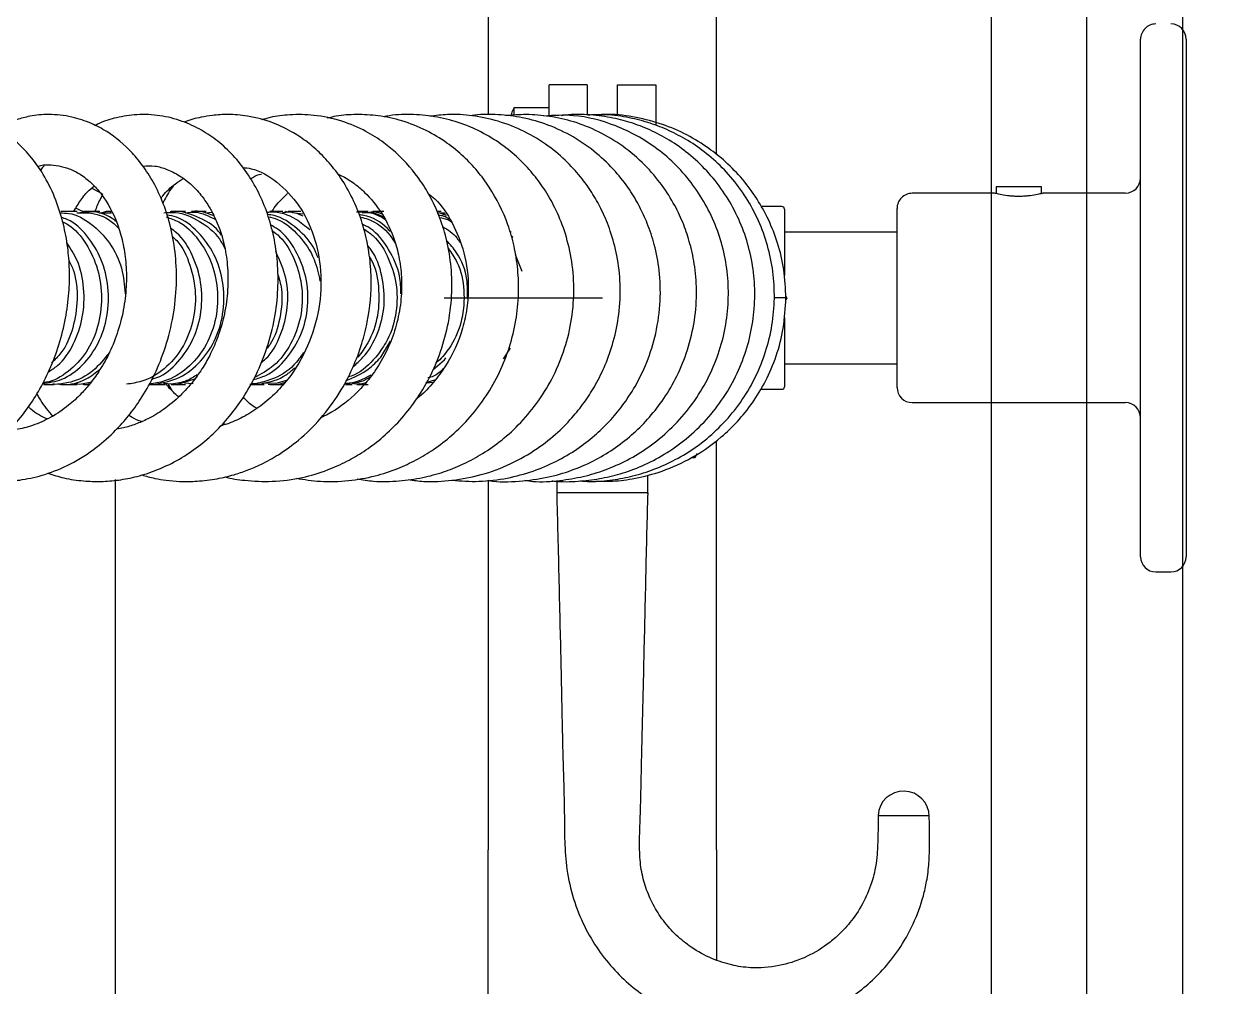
# Model space of a CAD drawing. Header units: millimetres. Extents: x 12325263 to 13848842, y -1463133 to 573208.
# Drawn here: x 12569835.6 to 12569961.3, y -847861.4 to -847760.7 of the extents above; entities that cross this region are included whole.
import ezdxf
from ezdxf.xclip import XClip

# ---------------------------------------------------------------- set-up
doc = ezdxf.new("R2010")
doc.units = ezdxf.units.MM
doc.header["$LTSCALE"] = 1000
doc.header["$XCLIPFRAME"] = 0
for name, color, linetype in [('A-WALL', 5, 'Continuous'), ('fur202301', 252, 'Continuous'), ('WALL', 5, 'Continuous'), ('WALL-SHATCH', 8, 'Continuous'), ('建筑-楼板开洞', 251, 'Continuous')]:
    doc.layers.add(name, color=color, linetype=linetype)

# ---------------------------------------------------------------- blocks, each defined once
blk = doc.blocks.new('adgshg13-A$C7F010FC0')
at = {"layer": 'WALL-SHATCH'}
h = blk.add_hatch(color=256, dxfattribs=at)
h.dxf.hatch_style = 1
h.paths.add_polyline_path([(-60384.17, -16880.9), (-763.16, 197.48), (12587.62, -13153.3), (12587.62, -157996.02), (-162964.85, -188820.43), (-171262.38, -180522.9), (-171262.38, -31310.9), (-150707.19, -10755.71), (-131860.08, -7980.9), (-99162.38, -7980.9), (-99162.38, -4980.9), (-76620.43, -4980.9), (-70107.65, -16880.9)], flags=16)
h.paths.add_polyline_path([(-60091.23, -16380.9), (-646.88, 646.88), (12987.62, -12987.62), (12987.62, -158331.9), (-163100.58, -189250.38), (-171662.38, -180688.59), (-171662.38, -31145.21), (-150777.9, -10260.73), (-131896.69, -7480.9), (-99562.38, -7480.9), (-99562.38, -4580.9), (-76365.55, -4580.9), (-69907.51, -16380.9)])
blk = doc.blocks.new('A$C4C7A72D3')
at = {"layer": 'WALL', "color": 1}
blk.add_blockref('adgshg13-A$C7F010FC0', (210433.01, 205503.57), dxfattribs=at)
blk = doc.blocks.new('asdgag2019070515155847995')
for p, q in [((133.74, 0), (160.81, 0)), ((160.81, 0), (187.88, 0)), ((189.47, -3.18), (189.47, -1.59)), ((187.88, -4.78), (133.74, -4.78)), ((149.85, -6.37), (149.85, -14.99)), ((171.76, -28.66), (171.76, -6.37)), ((149.19, -15.15), (149.19, -17.24)), ((149.89, -15.15), (149.19, -15.15)), ((149.19, -17.24), (149.19, -19.88)), ((149.19, -19.88), (149.89, -19.88)), ((149.85, -20.04), (149.85, -28.66)), ((170.17, -30.25), (151.45, -30.25)), ((153.93, -30.25), (153.93, -42.04)), ((167.69, -42.04), (167.69, -30.25)), ((151.25, -42.29), (151.25, -44.44)), ((151.51, -42.04), (158.42, -42.04)), ((160.62, -41.89), (160.82, -41.78)), ((160.82, -41.78), (160.99, -41.88)), ((162.9, -42.04), (170.11, -42.04)), ((170.36, -44.43), (170.36, -42.29)), ((145.81, -49.14), (103.1, -49.14)), ((218.54, -49.14), (175.83, -49.14)), ((218.54, -49.14), (230.11, -49.14)), ((177.09, -51.17), (177.54, -51.43)), ((177.54, -51.43), (177.54, -51.83)), ((138.53, -59.5), (138.53, -55.5)), ((138.53, -55.5), (142.75, -55.5)), ((181.3, -56.31), (179.34, -56.31)), ((181.2, -56.31), (181.2, -65.86)), ((141.66, -59.5), (138.53, -59.5)), ((160.82, -61.08), (160.82, -77.65)), ((138.53, -62.66), (141.69, -62.66)), ((138.53, -62.66), (138.53, -66.66)), ((179.97, -65.86), (181.3, -65.86)), ((141.8, -66.66), (138.53, -66.66)), ((140.91, -66.66), (140.91, -70.33)), ((140.91, -70.33), (141.63, -70.33)), ((158.06, -69.47), (156.29, -70.18)), ((153.98, -70.64), (153.82, -70.78)), ((167.17, -71.44), (166.06, -70.7)), ((103.1, -73.02), (141.67, -73.02)), ((179.88, -73.02), (218.54, -73.02)), ((250.72, -73.02), (218.54, -73.02)), ((151.89, -78.01), (151.87, -77.6)), ((151.88, -78.21), (152.14, -77.41)), ((152.04, -77.48), (151.95, -78.02)), ((167.29, -77.61), (167.08, -77.47)), ((168.33, -78.83), (167.29, -77.61)), ((151.77, -77.95), (151.77, -78.31)), ((167.29, -78.08), (167.61, -78.51)), ((169.39, -78.54), (169.69, -79.54)), ((169.69, -79.48), (169.63, -78.75)), ((151.77, -83.96), (151.77, -85.11)), ((151.96, -84.18), (151.91, -84.5)), ((167.01, -84.26), (165.33, -83.25)), ((151.77, -85.59), (151.77, -86.77)), ((169.8, -86.94), (169.75, -86.54)), ((169.86, -86.77), (169.86, -85.59)), ((169.86, -87.97), (169.86, -87.27)), ((151.77, -92.63), (151.77, -93.95)), ((152.05, -92.41), (151.89, -93.5)), ((151.82, -93.98), (151.78, -94.22)), ((169.44, -94.14), (169.76, -95.25)), ((151.77, -94.51), (151.77, -95.87)), ((169.76, -95.25), (169.73, -96.6)), ((169.86, -95.87), (169.86, -94.51)), ((169.82, -97.98), (169.78, -96.74)), ((169.86, -97.84), (169.86, -96.45)), ((169.78, -97.33), (169.76, -97.83)), ((151.77, -102.54), (151.77, -104.04)), ((151.89, -102.6), (151.85, -101.92)), ((169.83, -105.51), (169.28, -103.72)), ((169.81, -103.88), (169.74, -104.8)), ((151.77, -104.68), (151.77, -106.21)), ((169.86, -106.21), (169.86, -104.68)), ((169.83, -106.16), (169.75, -107)), ((169.81, -106.53), (170.48, -106.12)), ((169.86, -108.42), (169.86, -106.85)), ((151.77, -112.42), (151.77, -112.99)), ((151.9, -113.74), (151.92, -112.45)), ((181.97, -112.03), (179.81, -112.03)), ((423.22, -112.03), (181.97, -112.03)), ((151.77, -113.67), (151.77, -115.34)), ((169.63, -114.48), (169.85, -115.76)), ((169.85, -115.06), (169.76, -114.68)), ((169.82, -115.45), (169.85, -115.06)), ((169.86, -115.34), (169.86, -114.68)), ((151.77, -116.04), (151.77, -117.74)), ((169.85, -115.76), (169.79, -116.16)), ((169.86, -117.74), (169.86, -116.04)), ((169.86, -118.27), (169.8, -118.59)), ((169.86, -119.57), (169.86, -118.45))]:
    blk.add_line(p, q)
at = {"color": 1}
blk.add_line((174.05, -100.53), (173.95, -100.8), dxfattribs=at)
at = {"flags": 128}
for points in [[(160.81, -41.87), (160.81, -42.05), (160.81, -42.56), (160.81, -43.11)], [(149.29, -114.57), (149.67, -113.83), (149.95, -113.34)], [(151.4, -116.22), (151.6, -115.77), (151.76, -115.42)]]:
    blk.add_lwpolyline(points, dxfattribs=at)
for centre, radius, start, end in [((133.74, -1.59), 1.59, 90, 180), ((187.88, -1.59), 1.59, 0, 90), ((133.74, -3.18), 1.59, 180, 270), ((187.88, -3.18), 1.59, 270, 0), ((148.26, -6.37), 1.59, 0, 90), ((173.35, -6.37), 1.59, 90, 180), ((215.08, -29.56), 2.68, 90, 267.2282), ((151.45, -28.66), 1.59, 180, 270), ((170.17, -28.66), 1.59, 270, 0), ((151.51, -42.29), 0.255, 90, 180), ((170.11, -42.29), 0.255, 0, 90)]:
    blk.add_arc(centre, radius, start, end)
for points, knots in [([(149.85, -14.99), (149.85, -14.99), (149.84, -14.93), (149.9, -15.15), (150.02, -15.67), (150.13, -16.38), (150.18, -17.02), (150.19, -17.35), (150.19, -17.51)], [0, 0, 0, 0, 0.000524, 0.257333, 0.509976, 0.756557, 0.87897, 1, 1, 1, 1]), ([(150.19, -17.51), (150.19, -17.68), (150.18, -18.01), (150.13, -18.65), (150.02, -19.35), (149.88, -19.93), (149.86, -20), (149.85, -20.04)], [0, 0, 0, 0, 0.121764, 0.243839, 0.490884, 0.74353, 1, 1, 1, 1]), ([(181.2, -65.86), (182.66, -65.82), (185.76, -65.74), (190.44, -65.63), (195.06, -65.52), (199.23, -65.42), (202.73, -65.35), (205.92, -65.28), (208.94, -65.21), (212.03, -65.11), (214.9, -65.05), (217.75, -65.05), (220.68, -64.85), (223.7, -64.17), (226.53, -63.03), (229.04, -61.55), (231.19, -59.81), (232.99, -57.88), (234.93, -55.16), (236.59, -51.52), (237.28, -47.57), (237.24, -44.3), (236.91, -41.9), (236.29, -39.56), (235.37, -37.35), (234.22, -35.35), (232.82, -33.47), (231.1, -31.68), (228.96, -29.98), (226.37, -28.51), (223.9, -27.6), (221.73, -27.1), (220.04, -26.9), (218.27, -26.84), (216.61, -26.83), (215.49, -26.87), (214.95, -26.88)], [0, 0, 0, 0, 0.040168, 0.085003, 0.128509, 0.167164, 0.199279, 0.224566, 0.254744, 0.282354, 0.309283, 0.333633, 0.360443, 0.38979, 0.418877, 0.447241, 0.4753, 0.503232, 0.530791, 0.584139, 0.639075, 0.668147, 0.698809, 0.729046, 0.75484, 0.781527, 0.807344, 0.833272, 0.861561, 0.892136, 0.922212, 0.936722, 0.954652, 0.969047, 0.98531, 1, 1, 1, 1]), ([(214.95, -32.23), (214.95, -32.19), (214.95, -32.11), (214.95, -31.52), (214.95, -30.82), (214.95, -30.16), (214.95, -29.56), (214.95, -28.95), (214.95, -28.29), (214.95, -27.6), (214.95, -27), (214.95, -26.92), (214.95, -26.88)], [0, 0, 0, 0, 0.124735, 0.249548, 0.358718, 0.425382, 0.49996, 0.574533, 0.641196, 0.750372, 0.875186, 1, 1, 1, 1]), ([(214.95, -32.23), (215.49, -32.23), (216.56, -32.23), (218.02, -32.28), (219.39, -32.35), (220.58, -32.53), (222.15, -32.94), (224.04, -33.7), (225.96, -34.94), (227.39, -36.26), (228.77, -37.92), (229.94, -40), (230.77, -42.61), (230.98, -45.4), (230.63, -47.58), (229.96, -49.67), (228.91, -51.64), (227.54, -53.34), (226.05, -54.69), (224.37, -55.77), (222.57, -56.55), (220.63, -57.07), (218.48, -57.22), (216.36, -57.16), (214.46, -57.09), (212.82, -57.05), (211.12, -57.01), (208.94, -56.97), (206.01, -56.9), (202.6, -56.81), (198.73, -56.72), (194.55, -56.63), (190.02, -56.52), (185.52, -56.42), (182.58, -56.34), (181.2, -56.3)], [0, 0, 0, 0, 0.0173299, 0.0349448, 0.0475922, 0.061966, 0.0741671, 0.1021923, 0.1330997, 0.1613222, 0.1837026, 0.228055, 0.2739954, 0.3235956, 0.3598255, 0.3983259, 0.4388568, 0.4700822, 0.4992915, 0.5259334, 0.5500629, 0.5723296, 0.5953022, 0.619793, 0.6414541, 0.6570233, 0.6729621, 0.6967441, 0.7280282, 0.7681895, 0.807757, 0.8538396, 0.9042757, 0.9550953, 1, 1, 1, 1]), ([(140.94, -70.32), (141.04, -70.38), (141.31, -70.54), (141.62, -70.62), (141.81, -70.68)], [0, 0, 0, 0, 0.363286, 1, 1, 1, 1]), ([(154.31, -70.64), (154.34, -70.58), (154.39, -70.51), (154.47, -70.46), (154.49, -70.44)], [0, 0, 0, 0, 0.663976, 1, 1, 1, 1]), ([(149.9, -79.31), (150.08, -79.07), (150.86, -78.05), (152.96, -76.7), (156.1, -75.4), (159.21, -75.02), (161.88, -75.21), (164.67, -75.81), (167.35, -77), (169.64, -78.71), (170.79, -79.77), (171.31, -80.44), (171.4, -80.56)], [0, 0, 0, 0, 0.040657, 0.177272, 0.320102, 0.473873, 0.556589, 0.64286, 0.814506, 0.899148, 0.981782, 1, 1, 1, 1]), ([(160.88, -75.18), (160.21, -75.18), (158.53, -75.17), (156.34, -75.98), (155.2, -77.01), (154.79, -77.38)], [0, 0, 0, 0, 0.2954786, 0.746021, 1, 1, 1, 1]), ([(153.34, -77.82), (153.68, -77.25), (154.11, -76.53), (154.84, -76.1), (155, -76)], [0, 0, 0, 0, 0.782645, 1, 1, 1, 1]), ([(155.6, -77.23), (156.08, -76.89), (157.37, -75.98), (160.02, -75.44), (163.08, -75.65), (165.59, -76.65), (166.81, -77.68), (167.29, -78.08)], [0, 0, 0, 0, 0.140015, 0.377197, 0.614376, 0.851556, 1, 1, 1, 1]), ([(152.6, -77.07), (152.47, -77.25), (152.23, -77.6), (152.19, -78.01), (152.17, -78.21)], [0, 0, 0, 0, 0.513763, 1, 1, 1, 1]), ([(152.41, -78.02), (152.47, -77.68), (152.55, -77.27), (152.82, -76.94), (152.87, -76.88)], [0, 0, 0, 0, 0.801097, 1, 1, 1, 1]), ([(168.18, -77.68), (168.5, -78.02), (168.97, -78.51), (169.12, -79.14), (169.16, -79.34)], [0, 0, 0, 0, 0.691412, 1, 1, 1, 1]), ([(152.35, -86.38), (152.42, -86.11), (152.72, -84.94), (153.72, -83.6), (154.83, -82.9), (155.12, -82.71)], [0, 0, 0, 0, 0.179387, 0.790105, 1, 1, 1, 1]), ([(160.38, -82.15), (159.75, -82.17), (158.1, -82.22), (155.69, -83.36), (153.8, -84.79), (153.22, -85.92), (153.08, -86.21)], [0, 0, 0, 0, 0.208628, 0.545802, 0.882976, 1, 1, 1, 1]), ([(153.58, -86.05), (153.8, -85.72), (154.56, -84.6), (156.69, -83.33), (159.61, -82.47), (162.7, -82.59), (165.25, -83.46), (166.52, -84.42), (167.01, -84.79)], [0, 0, 0, 0, 0.082747, 0.281037, 0.479325, 0.677612, 0.875898, 1, 1, 1, 1]), ([(151.83, -86.77), (151.82, -86.7), (151.72, -85.7), (152.02, -84.6), (152.6, -83.81), (152.62, -83.79)], [0, 0, 0, 0, 0.0720295, 0.9784709, 1, 1, 1, 1]), ([(151.87, -85.64), (151.83, -85.38), (151.74, -84.88), (151.92, -84.4), (152.01, -84.16)], [0, 0, 0, 0, 0.506781, 1, 1, 1, 1]), ([(152.36, -83.99), (152.29, -84.11), (151.9, -84.77), (151.9, -85.55), (151.91, -86.2)], [0, 0, 0, 0, 0.1672041, 1, 1, 1, 1]), ([(153.87, -83.28), (153.76, -83.37), (152.91, -84.1), (152.26, -85.29), (152.13, -86.37), (152.11, -86.53)], [0, 0, 0, 0, 0.113578, 0.868169, 1, 1, 1, 1]), ([(167.99, -87.15), (167.68, -86.8), (166.74, -85.73), (164.56, -84.47), (161.56, -83.76), (158.52, -84.05), (156.33, -84.76), (155.48, -85.53), (155.34, -85.66)], [0, 0, 0, 0, 0.1048639, 0.3185377, 0.5322114, 0.7458852, 0.9595589, 1, 1, 1, 1]), ([(156.56, -85.45), (156.62, -85.4), (157.49, -84.81), (159.67, -84.41), (162.7, -84.46), (165.26, -85.35), (166.53, -86.3), (167.02, -86.67)], [0, 0, 0, 0, 0.021134, 0.291103, 0.56107, 0.831036, 1, 1, 1, 1]), ([(169.45, -87.91), (169.12, -87.09), (168.56, -85.73), (167.45, -84.68), (167.01, -84.26)], [0, 0, 0, 0, 0.598469, 1, 1, 1, 1]), ([(167.01, -84.79), (167.74, -85.47), (168.67, -86.34), (169.02, -87.48), (169.1, -87.72)], [0, 0, 0, 0, 0.783561, 1, 1, 1, 1]), ([(168.88, -85.29), (169.32, -86.12), (169.81, -87.02), (169.76, -87.99), (169.76, -88.07)], [0, 0, 0, 0, 0.9133631, 1, 1, 1, 1]), ([(169.68, -87.56), (169.67, -87.12), (169.66, -86.34), (169.24, -85.66), (169.06, -85.36)], [0, 0, 0, 0, 0.556278, 1, 1, 1, 1]), ([(169.67, -85.8), (169.71, -85.89), (169.91, -86.41), (169.81, -86.97), (169.73, -87.43)], [0, 0, 0, 0, 0.17201, 1, 1, 1, 1]), ([(151.85, -96.2), (151.83, -96.06), (151.71, -95.01), (152.28, -93.36), (153.26, -92.17), (153.64, -91.7)], [0, 0, 0, 0, 0.087738, 0.644826, 1, 1, 1, 1]), ([(156.63, -90.83), (156.34, -90.94), (155.11, -91.38), (153.51, -92.98), (152.25, -94.75), (152.11, -95.88), (152.09, -96.11)], [0, 0, 0, 0, 0.119096, 0.509598, 0.900101, 1, 1, 1, 1]), ([(152.31, -96.05), (152.39, -95.71), (152.7, -94.5), (154.24, -92.76), (156.49, -91.17), (158.27, -90.8), (159.05, -90.63)], [0, 0, 0, 0, 0.119428, 0.435741, 0.752053, 1, 1, 1, 1]), ([(151.88, -94.56), (151.84, -94.29), (151.73, -93.56), (152.02, -92.87), (152.21, -92.43)], [0, 0, 0, 0, 0.371497, 1, 1, 1, 1]), ([(169.36, -97.6), (169.23, -97.16), (168.86, -95.84), (167.21, -94.04), (164.7, -92.48), (161.7, -91.77), (158.6, -91.96), (155.81, -93.07), (153.9, -94.45), (153.31, -95.54), (153.16, -95.81)], [0, 0, 0, 0, 0.074195, 0.220169, 0.366143, 0.512117, 0.658091, 0.804065, 0.950039, 1, 1, 1, 1]), ([(153.74, -95.67), (153.95, -95.39), (154.71, -94.35), (156.83, -93.17), (159.75, -92.38), (162.86, -92.53), (165.7, -93.58), (167.96, -95.28), (168.76, -96.78), (169.13, -97.47)], [0, 0, 0, 0, 0.06048, 0.22117, 0.381858, 0.542546, 0.703232, 0.86392, 1, 1, 1, 1]), ([(166.52, -92.34), (166.98, -92.66), (168.23, -93.53), (169.31, -95.35), (169.65, -96.78), (169.78, -97.33)], [0, 0, 0, 0, 0.2584657, 0.7145456, 1, 1, 1, 1]), ([(151.77, -95.66), (151.52, -95.49), (150.81, -95.02), (150.26, -94.41), (149.9, -94.02)], [0, 0, 0, 0, 0.360173, 1, 1, 1, 1]), ([(167.6, -96.81), (167.47, -96.64), (166.77, -95.73), (164.74, -94.67), (161.83, -93.9), (158.69, -94.03), (156.87, -94.84), (155.96, -95.24)], [0, 0, 0, 0, 0.054406, 0.290869, 0.527332, 0.763795, 1, 1, 1, 1]), ([(169.78, -96.74), (169.58, -95.84), (169.3, -94.56), (168.38, -93.57), (168.12, -93.29)], [0, 0, 0, 0, 0.709222, 1, 1, 1, 1]), ([(158.25, -95.06), (158.79, -94.9), (160.3, -94.46), (162.93, -94.76), (165.12, -95.37), (165.98, -96.1), (166.12, -96.21)], [0, 0, 0, 0, 0.204834, 0.569551, 0.934267, 1, 1, 1, 1]), ([(169.83, -96.03), (169.86, -95.57), (169.9, -94.96), (169.67, -94.4), (169.61, -94.26)], [0, 0, 0, 0, 0.757726, 1, 1, 1, 1]), ([(148.38, -97.89), (148.31, -97.81), (148.03, -97.48), (147.93, -97.08), (147.85, -96.76)], [0, 0, 0, 0, 0.223932, 1, 1, 1, 1]), ([(172.36, -97.22), (172.3, -97.34), (172.02, -97.89), (171.55, -98.31), (171.19, -98.63)], [0, 0, 0, 0, 0.230547, 1, 1, 1, 1]), ([(147.01, -109.16), (146.98, -108.74), (146.93, -107.89), (147.35, -106.6), (147.99, -105.28), (148.95, -104.04), (150.09, -103), (151.24, -102.23), (152.4, -101.61), (153.74, -101.05), (155.5, -100.55), (157.73, -100.23), (160.23, -100.24), (162.68, -100.62), (164.81, -101.25), (166.57, -102.01), (168.12, -102.87), (169.62, -103.92), (171.14, -105.29), (172.47, -106.89), (173.43, -108.49), (174.03, -109.91), (174.39, -110.99), (174.48, -111.65), (174.51, -111.88)], [0, 0, 0, 0, 0.046168, 0.093216, 0.143828, 0.197894, 0.247349, 0.287619, 0.31966, 0.356944, 0.403524, 0.459405, 0.522752, 0.581271, 0.632654, 0.676874, 0.714801, 0.756991, 0.806456, 0.862351, 0.91084, 0.946842, 0.981663, 1, 1, 1, 1]), ([(152.23, -101.71), (151.93, -102.48), (151.63, -103.26), (151.78, -104.04), (151.78, -104.06)], [0, 0, 0, 0, 0.980988, 1, 1, 1, 1]), ([(154.23, -100.95), (154.1, -101.04), (153.18, -101.69), (152.28, -103.48), (151.62, -105.29), (151.8, -106.23), (151.81, -106.31)], [0, 0, 0, 0, 0.072771, 0.516921, 0.961071, 1, 1, 1, 1]), ([(151.9, -104.72), (151.86, -104.36), (151.74, -103.26), (152.25, -102.24), (152.6, -101.55)], [0, 0, 0, 0, 0.327202, 1, 1, 1, 1]), ([(151.9, -106.97), (151.87, -106.56), (151.76, -105.27), (152.7, -103.2), (154.09, -101.38), (155.33, -100.74), (155.69, -100.55)], [0, 0, 0, 0, 0.162876, 0.508955, 0.855032, 1, 1, 1, 1]), ([(169.83, -107.83), (169.66, -106.97), (169.3, -105.24), (167.54, -103.03), (165.1, -101.42), (162.15, -100.61), (159.06, -100.67), (156.15, -101.6), (153.83, -103.32), (152.42, -105.11), (152.2, -106.31), (152.14, -106.65)], [0, 0, 0, 0, 0.119106, 0.238212, 0.357318, 0.476425, 0.595531, 0.714637, 0.833743, 0.952849, 1, 1, 1, 1]), ([(152.34, -106.72), (152.48, -106.27), (152.91, -104.99), (154.63, -103.26), (157.19, -101.81), (160.22, -101.2), (163.29, -101.47), (166.09, -102.6), (168.29, -104.46), (169.52, -106.55), (169.75, -107.95), (169.83, -108.49)], [0, 0, 0, 0, 0.065095, 0.187693, 0.31029, 0.432886, 0.555481, 0.678076, 0.800672, 0.923268, 1, 1, 1, 1]), ([(169.29, -108.19), (169.24, -108.02), (168.99, -107), (167.58, -105.42), (165.21, -103.78), (162.26, -102.94), (159.16, -102.96), (156.3, -103.89), (154.34, -105.07), (153.7, -106.03), (153.56, -106.24)], [0, 0, 0, 0, 0.031221, 0.18557, 0.339919, 0.494268, 0.648617, 0.802966, 0.957315, 1, 1, 1, 1]), ([(154.36, -106.08), (154.51, -105.92), (155.26, -105.07), (157.35, -104.14), (160.32, -103.52), (163.41, -103.83), (166.19, -104.98), (168.35, -106.85), (169.55, -108.94), (169.76, -110.33), (169.84, -110.86)], [0, 0, 0, 0, 0.033723, 0.179558, 0.325391, 0.471224, 0.617056, 0.762889, 0.908724, 1, 1, 1, 1]), ([(168.82, -103.46), (169.06, -103.81), (169.62, -104.65), (169.75, -105.61), (169.83, -106.16)], [0, 0, 0, 0, 0.4274421, 1, 1, 1, 1]), ([(150.4, -107.29), (150.3, -107.22), (149.72, -106.77), (148.99, -105.98), (148.51, -105.21), (148.33, -104.92)], [0, 0, 0, 0, 0.10707, 0.665213, 1, 1, 1, 1]), ([(171.17, -105.41), (170.84, -105.79), (170.42, -106.26), (169.91, -106.65), (169.8, -106.74)], [0, 0, 0, 0, 0.784022, 1, 1, 1, 1]), ([(149.09, -105.98), (149.56, -106.32), (150.13, -106.73), (150.8, -107.01), (150.92, -107.06)], [0, 0, 0, 0, 0.81525, 1, 1, 1, 1]), ([(173.75, -109.31), (173.62, -109.64), (173.44, -110.1), (173.17, -110.52), (173.1, -110.63)], [0, 0, 0, 0, 0.732967, 1, 1, 1, 1]), ([(151.9, -116.08), (151.89, -115.58), (151.85, -114.23), (152.52, -112.64), (153.4, -111.82), (153.59, -111.64)], [0, 0, 0, 0, 0.314925, 0.845694, 1, 1, 1, 1]), ([(151.92, -117.84), (151.92, -117.53), (151.92, -116.37), (152.98, -114.49), (154.95, -112.56), (157.55, -111.27), (159.47, -111.09), (160.38, -111)], [0, 0, 0, 0, 0.087245, 0.321627, 0.556009, 0.790388, 1, 1, 1, 1]), ([(151.8, -112.51), (151.8, -112.53), (151.71, -112.83), (151.81, -113.14), (151.9, -113.44)], [0, 0, 0, 0, 0.06512, 1, 1, 1, 1]), ([(152.8, -111.98), (152.7, -112.1), (152.03, -112.93), (151.67, -114.3), (151.86, -115.45), (151.91, -115.76)], [0, 0, 0, 0, 0.115129, 0.760979, 1, 1, 1, 1]), ([(169.76, -119.66), (169.67, -118.97), (169.45, -117.46), (167.93, -115.39), (165.62, -113.72), (162.74, -112.77), (159.66, -112.67), (156.68, -113.41), (154.24, -114.93), (152.76, -116.46), (152.46, -117.48), (152.4, -117.69)], [0, 0, 0, 0, 0.101273, 0.225112, 0.348951, 0.47279, 0.596629, 0.720468, 0.844307, 0.968145, 1, 1, 1, 1]), ([(166.5, -112.65), (167.19, -113.2), (168.62, -114.33), (169.66, -116.39), (169.8, -117.75), (169.86, -118.27)], [0, 0, 0, 0, 0.366, 0.75594, 1, 1, 1, 1]), ([(151.77, -116.41), (151.37, -116.16), (150.55, -115.66), (149.62, -114.93), (149.25, -114.43), (149.12, -114.26)], [0, 0, 0, 0, 0.395145, 0.795901, 1, 1, 1, 1]), ([(150.11, -113.41), (150.24, -113.49), (150.76, -113.8), (151.34, -114.02), (151.77, -114.18)], [0, 0, 0, 0, 0.2524094, 1, 1, 1, 1]), ([(152.86, -117.55), (152.95, -117.35), (153.4, -116.38), (155.11, -115.01), (157.75, -113.76), (160.82, -113.34), (163.86, -113.76), (166.59, -114.99), (168.6, -116.9), (169.56, -118.56), (169.67, -119.51), (169.69, -119.62)], [0, 0, 0, 0, 0.033819, 0.169201, 0.304583, 0.439963, 0.575342, 0.710721, 0.846101, 0.981483, 1, 1, 1, 1]), ([(169.83, -117.88), (169.84, -117.77), (169.94, -116.83), (169.55, -115.26), (168.61, -114.08), (168.22, -113.6)], [0, 0, 0, 0, 0.070918, 0.622029, 1, 1, 1, 1]), ([(168.53, -119.03), (168.33, -118.71), (167.69, -117.64), (165.69, -116.33), (162.87, -115.35), (159.79, -115.23), (157.01, -115.81), (155.63, -116.72), (155.03, -117.11)], [0, 0, 0, 0, 0.08386, 0.276929, 0.469998, 0.663067, 0.856135, 1, 1, 1, 1]), ([(156.82, -116.92), (157.18, -116.74), (158.43, -116.14), (160.97, -115.93), (163.96, -116.37), (166.32, -117.37), (167.27, -118.36), (167.6, -118.7)], [0, 0, 0, 0, 0.1064565, 0.3600539, 0.6136499, 0.8672459, 1, 1, 1, 1]), ([(170.86, -120.25), (171, -120.17), (171.76, -119.74), (172.53, -119.18), (173.11, -118.66), (173.17, -118.6)], [0, 0, 0, 0, 0.1722262, 0.9140078, 1, 1, 1, 1]), ([(173.46, -119.17), (173.46, -119.18), (173.2, -119.78), (172.83, -120.49), (172.27, -121.05), (172.18, -121.13)], [0, 0, 0, 0, 0.023997, 0.856661, 1, 1, 1, 1]), ([(147, -119.49), (147.13, -119.62), (147.28, -119.76), (147.46, -119.87), (147.48, -119.89)], [0, 0, 0, 0, 0.8691203, 1, 1, 1, 1])]:
    blk.add_open_spline(points, degree=3, knots=knots)
at = {"color": 1}
for points, knots in [([(160.81, -41.87), (159.81, -41.92), (157.88, -42.01), (155.12, -42.67), (152.66, -43.63), (150.32, -44.93), (148.21, -46.5), (146.41, -48.31), (144.86, -50.3), (143.54, -52.53), (142.47, -55.14), (141.82, -57.92), (141.54, -60.09), (141.64, -61.3), (141.66, -61.54)], [0, 0, 0, 0, 0.0972164, 0.1896616, 0.2762703, 0.356083, 0.4511276, 0.5335312, 0.6056676, 0.6966078, 0.7873189, 0.8811134, 0.9769196, 1, 1, 1, 1]), ([(179.97, -61.8), (179.98, -61.29), (180.03, -60.01), (179.75, -57.8), (179.07, -55.01), (177.7, -51.8), (175.81, -49.04), (173.72, -46.88), (171.77, -45.31), (169.48, -43.92), (166.85, -42.81), (163.92, -42.05), (161.86, -41.93), (160.81, -41.87)], [0, 0, 0, 0, 0.0494436, 0.1246873, 0.2150578, 0.3275747, 0.4622277, 0.5379822, 0.6192762, 0.7061417, 0.7985638, 0.8964658, 1, 1, 1, 1]), ([(179.95, -63.42), (179.98, -63.07), (180.06, -61.93), (179.88, -60.06), (179.46, -57.83), (178.76, -55.62), (177.75, -53.38), (176.39, -51.17), (174.66, -49.08), (172.61, -47.21), (170.29, -45.64), (167.76, -44.41), (165.07, -43.55), (162.27, -43.09), (159.45, -43.05), (156.67, -43.41), (153.99, -44.17), (151.47, -45.3), (149.18, -46.76), (147.18, -48.47), (145.51, -50.35), (144.19, -52.31), (143.17, -54.3), (142.4, -56.37), (141.86, -58.6), (141.59, -60.72), (141.66, -62.07), (141.69, -62.6)], [0, 0, 0, 0, 0.017175, 0.054706, 0.089647, 0.126489, 0.165729, 0.207368, 0.251266, 0.295868, 0.340743, 0.385889, 0.43131, 0.476998, 0.522611, 0.567935, 0.612969, 0.657712, 0.702163, 0.745488, 0.786423, 0.824956, 0.861085, 0.895965, 0.933468, 0.973906, 1, 1, 1, 1]), ([(179.93, -66.38), (179.94, -66.3), (180.07, -65.39), (180.01, -63.71), (179.76, -61.39), (179.23, -59.14), (178.4, -56.85), (177.19, -54.52), (175.57, -52.24), (173.57, -50.14), (171.26, -48.34), (168.73, -46.92), (166.06, -45.9), (163.31, -45.28), (160.54, -45.07), (157.79, -45.25), (155.11, -45.82), (152.55, -46.76), (150.15, -48.05), (147.99, -49.66), (146.13, -51.51), (144.61, -53.51), (143.45, -55.56), (142.6, -57.61), (141.98, -59.76), (141.65, -62.1), (141.55, -64.01), (141.72, -65.13), (141.75, -65.37)], [0, 0, 0, 0, 0.003927, 0.042862, 0.077801, 0.112764, 0.150574, 0.191229, 0.234727, 0.280562, 0.326195, 0.37128, 0.415821, 0.459816, 0.503267, 0.546427, 0.589551, 0.632638, 0.675689, 0.718707, 0.76102, 0.801067, 0.838782, 0.874163, 0.908163, 0.945869, 0.988028, 1, 1, 1, 1]), ([(179.89, -69.21), (179.93, -68.92), (180.1, -67.7), (179.95, -65.63), (179.54, -63.1), (178.82, -60.73), (177.8, -58.42), (176.4, -56.14), (174.61, -53.96), (172.46, -52.01), (170.01, -50.38), (167.39, -49.15), (164.65, -48.31), (161.86, -47.89), (159.08, -47.87), (156.35, -48.24), (153.73, -48.99), (151.25, -50.1), (148.97, -51.55), (146.93, -53.29), (145.2, -55.28), (143.81, -57.42), (142.48, -60.31), (141.58, -63.61), (141.72, -66.16), (141.78, -67.19)], [0, 0, 0, 0, 0.013682, 0.05799, 0.097234, 0.134655, 0.174338, 0.216292, 0.260521, 0.306799, 0.353033, 0.398709, 0.443825, 0.488383, 0.532388, 0.576024, 0.619615, 0.663168, 0.706688, 0.750173, 0.79331, 0.834866, 0.874711, 0.949257, 1, 1, 1, 1]), ([(179.89, -73.08), (179.9, -73.04), (180.1, -71.96), (180.02, -69.85), (179.66, -66.94), (178.91, -64.34), (177.59, -61.29), (175.76, -58.59), (173.51, -56.3), (171.56, -54.75), (169.26, -53.35), (166.57, -52.2), (163.55, -51.43), (160.49, -51.16), (157.66, -51.34), (155.24, -51.84), (153.1, -52.55), (151.04, -53.51), (148.92, -54.85), (146.79, -56.65), (144.89, -58.89), (143.38, -61.4), (142.35, -63.99), (141.78, -66.55), (141.56, -68.95), (141.69, -70.49), (141.74, -71.2)], [0, 0, 0, 0, 0.001885, 0.051037, 0.096111, 0.137105, 0.175447, 0.249632, 0.285619, 0.323201, 0.364518, 0.409568, 0.458349, 0.508043, 0.552214, 0.590606, 0.623552, 0.65834, 0.697938, 0.742346, 0.790978, 0.838378, 0.883206, 0.925454, 0.965122, 1, 1, 1, 1]), ([(179.88, -76.79), (179.95, -75.86), (180.09, -73.93), (179.72, -71.08), (179, -68.36), (177.96, -65.92), (176.69, -63.77), (175.27, -61.92), (173.75, -60.34), (172.03, -58.9), (169.98, -57.55), (167.46, -56.33), (164.44, -55.39), (161.19, -54.95), (158.05, -55.05), (155.34, -55.56), (153.12, -56.3), (151.2, -57.18), (149.36, -58.28), (147.46, -59.75), (145.57, -61.71), (143.91, -64.08), (142.67, -66.7), (141.9, -69.36), (141.61, -71.94), (141.58, -73.75), (141.73, -74.67), (141.75, -74.79)], [0, 0, 0, 0, 0.043252, 0.089192, 0.132536, 0.173277, 0.211484, 0.247297, 0.280716, 0.313136, 0.350584, 0.393754, 0.442637, 0.496297, 0.545806, 0.588933, 0.62568, 0.656405, 0.68921, 0.727468, 0.771182, 0.819739, 0.867202, 0.912093, 0.954404, 0.994126, 1, 1, 1, 1]), ([(179.81, -81.39), (179.89, -80.85), (180.09, -79.33), (179.94, -76.75), (179.37, -73.68), (178.24, -70.66), (176.7, -67.98), (174.97, -65.79), (173.25, -64.13), (171.58, -62.83), (169.81, -61.71), (167.75, -60.7), (165.29, -59.85), (162.45, -59.28), (159.41, -59.14), (156.48, -59.48), (153.9, -60.16), (151.77, -61.04), (149.95, -62.04), (148.24, -63.24), (146.51, -64.78), (144.8, -66.79), (143.33, -69.23), (142.27, -71.91), (141.7, -74.62), (141.55, -77.03), (141.74, -78.51), (141.81, -79.13)], [0, 0, 0, 0, 0.02505, 0.070118, 0.117794, 0.16807, 0.216525, 0.258857, 0.295062, 0.325183, 0.355451, 0.390388, 0.429991, 0.474263, 0.523003, 0.56962, 0.610948, 0.646986, 0.677744, 0.70909, 0.745824, 0.787951, 0.835314, 0.882685, 0.92752, 0.969802, 1, 1, 1, 1]), ([(179.75, -86.74), (179.84, -86.17), (180.06, -84.71), (180, -82.4), (179.66, -79.94), (179.06, -77.74), (178.27, -75.73), (177.23, -73.77), (175.87, -71.77), (174.09, -69.77), (171.88, -67.9), (169.31, -66.29), (166.45, -65.07), (163.38, -64.28), (160.19, -63.98), (157.06, -64.2), (154.18, -64.86), (151.71, -65.83), (149.66, -66.96), (147.91, -68.23), (146.33, -69.68), (144.84, -71.43), (143.52, -73.51), (142.5, -75.84), (141.83, -78.31), (141.59, -80.83), (141.61, -82.74), (141.83, -83.78), (141.88, -83.99)], [0, 0, 0, 0, 0.026197, 0.066929, 0.104527, 0.138821, 0.169919, 0.202433, 0.238779, 0.278947, 0.322842, 0.368475, 0.41504, 0.462549, 0.511011, 0.560058, 0.605641, 0.646652, 0.683089, 0.715141, 0.748214, 0.784783, 0.824845, 0.866377, 0.907703, 0.948808, 0.989608, 1, 1, 1, 1]), ([(179.67, -93.1), (179.8, -92.27), (180.08, -90.46), (179.98, -87.67), (179.51, -84.95), (178.73, -82.59), (177.78, -80.55), (176.64, -78.65), (175.16, -76.73), (173.28, -74.86), (171.07, -73.18), (168.6, -71.78), (165.94, -70.74), (163.19, -70.08), (160.46, -69.8), (157.85, -69.88), (155.41, -70.27), (152.45, -71.12), (149.8, -72.44), (147.52, -74.13), (145.96, -75.6), (144.5, -77.39), (143.2, -79.56), (142.24, -81.98), (141.7, -84.44), (141.59, -86.76), (141.69, -88.55), (141.93, -89.55), (142.01, -89.86)], [0, 0, 0, 0, 0.037942, 0.081854, 0.124562, 0.161491, 0.192715, 0.224344, 0.260135, 0.299943, 0.34113, 0.382681, 0.424606, 0.466751, 0.507474, 0.546369, 0.583448, 0.618823, 0.686312, 0.718651, 0.751076, 0.787412, 0.828006, 0.871975, 0.913148, 0.950317, 0.984587, 1, 1, 1, 1]), ([(179.53, -100.58), (179.53, -100.58), (179.72, -99.9), (179.95, -98.25), (180.08, -95.53), (179.7, -92.6), (178.91, -89.99), (177.96, -87.85), (176.86, -85.98), (175.53, -84.19), (173.86, -82.42), (171.83, -80.75), (169.45, -79.26), (166.74, -78.05), (163.74, -77.19), (160.64, -76.78), (157.64, -76.84), (154.91, -77.28), (152.5, -78.01), (150.4, -78.96), (148.06, -80.36), (146.11, -82.04), (144.46, -84.04), (143.25, -85.95), (142.21, -88.41), (141.64, -91.11), (141.6, -93.63), (141.81, -95.48), (142.1, -96.44), (142.19, -96.74)], [0, 0, 0, 0, 0.000007, 0.031206, 0.073796, 0.121444, 0.161786, 0.194472, 0.224186, 0.256709, 0.29205, 0.329951, 0.370227, 0.412883, 0.45793, 0.504484, 0.548418, 0.589221, 0.626897, 0.661453, 0.693635, 0.752664, 0.78094, 0.816626, 0.860987, 0.910076, 0.951148, 0.984829, 1, 1, 1, 1]), ([(147.84, -88.79), (147.92, -88.6), (148.19, -87.94), (148.85, -86.99), (150.04, -85.59), (151.93, -84.05), (154.39, -82.88), (156.8, -82.27), (158.94, -82.04), (161.27, -82.12), (163.64, -82.58), (165.88, -83.38), (167.86, -84.43), (169.56, -85.66), (171.36, -87.37), (172.62, -89.02), (173.22, -90.27), (173.34, -90.52)], [0, 0, 0, 0, 0.023858, 0.080783, 0.127529, 0.2251, 0.334105, 0.395898, 0.462852, 0.534933, 0.609912, 0.68123, 0.748425, 0.811485, 0.870391, 0.974109, 1, 1, 1, 1]), ([(179.32, -109.28), (179.45, -108.82), (179.69, -107.98), (179.9, -106.65), (180.03, -105.18), (180.01, -103.39), (179.77, -101.48), (179.36, -99.74), (178.84, -98.19), (178.16, -96.62), (177.15, -94.8), (175.61, -92.69), (173.47, -90.51), (170.9, -88.6), (168.22, -87.18), (165.7, -86.24), (162.58, -85.45), (159.43, -85.18), (156.29, -85.42), (153.86, -85.9), (151.47, -86.68), (149.25, -87.77), (147.32, -89.08), (145.75, -90.48), (144.5, -91.91), (143.39, -93.55), (142.38, -95.64), (141.76, -97.95), (141.58, -100.12), (141.67, -101.74), (141.94, -103.25), (142.16, -104.25), (142.42, -104.82), (142.43, -104.85)], [0, 0, 0, 0, 0.021196, 0.03875, 0.059952, 0.087107, 0.118463, 0.14532, 0.166488, 0.190409, 0.220032, 0.25771, 0.303403, 0.350786, 0.393351, 0.431132, 0.464201, 0.52953, 0.564268, 0.600279, 0.637553, 0.676032, 0.712588, 0.745598, 0.775048, 0.803737, 0.841328, 0.888642, 0.922614, 0.949694, 0.969422, 0.998689, 1, 1, 1, 1]), ([(147.16, -98.72), (147.19, -98.42), (147.33, -97.15), (148.6, -95.04), (150.98, -92.76), (154.21, -91.16), (157.95, -90.41), (161.94, -90.6), (165.89, -91.77), (168.87, -93.53), (170.92, -95.38), (172.27, -96.97), (173.29, -98.65), (173.92, -100.01), (174.13, -100.8), (174.19, -101.03)], [0, 0, 0, 0, 0.032774, 0.138681, 0.246822, 0.350467, 0.452368, 0.556584, 0.660599, 0.765749, 0.820742, 0.877234, 0.931316, 0.980565, 1, 1, 1, 1]), ([(179.14, -119.1), (179.32, -118.55), (179.72, -117.32), (179.97, -115.45), (180.04, -113.53), (179.89, -111.66), (179.5, -109.67), (178.79, -107.52), (177.73, -105.35), (176.39, -103.35), (174.88, -101.6), (173.18, -100.04), (171.2, -98.57), (168.79, -97.22), (166, -96.09), (162.98, -95.32), (159.95, -94.97), (157.09, -95.02), (154.43, -95.41), (151.98, -96.08), (149.72, -97.03), (147.67, -98.24), (145.88, -99.67), (144.39, -101.27), (143.18, -103.06), (142.24, -105.1), (141.67, -107.37), (141.56, -109.7), (141.9, -111.83), (142.32, -113.3), (142.69, -114.02), (142.76, -114.17)], [0, 0, 0, 0, 0.0257252, 0.0569896, 0.0839974, 0.1116305, 0.140838, 0.1742461, 0.211131, 0.2461913, 0.2785472, 0.3095159, 0.3438902, 0.3821082, 0.4241628, 0.4683333, 0.5106083, 0.5508517, 0.5890929, 0.6257168, 0.6622081, 0.6987461, 0.7351589, 0.7702684, 0.8042505, 0.8412117, 0.8822486, 0.923665, 0.9600935, 0.9918748, 1, 1, 1, 1]), ([(178.99, -129.68), (179.1, -129.42), (179.45, -128.59), (179.75, -127.2), (179.99, -125.48), (180.04, -123.69), (179.85, -121.64), (179.29, -119.26), (178.21, -116.62), (176.62, -114.13), (174.85, -112.14), (173.14, -110.61), (171.31, -109.28), (169.05, -107.99), (166.26, -106.83), (163.12, -105.99), (159.87, -105.6), (156.76, -105.65), (153.87, -106.09), (151.27, -106.84), (149.02, -107.85), (147.15, -109), (145.17, -110.61), (143.62, -112.46), (142.46, -114.64), (141.79, -116.68), (141.55, -118.85), (141.73, -120.81), (142.15, -122.42), (142.58, -123.57), (142.96, -124.22), (143.07, -124.41)], [0, 0, 0, 0, 0.01237, 0.039865, 0.063282, 0.089889, 0.119964, 0.156012, 0.198584, 0.24535, 0.283371, 0.311528, 0.341649, 0.377415, 0.418809, 0.464715, 0.509558, 0.552607, 0.593901, 0.633478, 0.670861, 0.704962, 0.735728, 0.792793, 0.823323, 0.860403, 0.903143, 0.93732, 0.962323, 0.988693, 1, 1, 1, 1]), ([(147.04, -120.19), (147.03, -120.15), (146.8, -119.42), (146.87, -118.3), (147.27, -116.84), (147.85, -115.68), (148.74, -114.53), (150.32, -113.12), (152.44, -111.97), (154.95, -111.23), (157.06, -110.9), (159.36, -110.84), (161.8, -111.1), (164.22, -111.69), (166.42, -112.56), (168.25, -113.56), (169.68, -114.58), (170.94, -115.68), (172.19, -117.04), (173.35, -118.74), (174.16, -120.61), (174.57, -122.1), (174.64, -122.93), (174.66, -123.18)], [0, 0, 0, 0, 0.0041062, 0.0837009, 0.1248925, 0.1703915, 0.2194772, 0.2681917, 0.3624397, 0.4096619, 0.4589751, 0.510346, 0.5637059, 0.6189476, 0.6709678, 0.716268, 0.754887, 0.7878251, 0.8294922, 0.8838162, 0.9361497, 0.9808304, 1, 1, 1, 1]), ([(178.84, -140.82), (179.03, -140.37), (179.56, -139.15), (179.89, -137.26), (180.04, -135.31), (179.96, -133.61), (179.68, -131.81), (179.09, -129.71), (178.01, -127.33), (176.43, -125), (174.58, -123), (172.64, -121.38), (170.58, -120.02), (168.28, -118.85), (165.7, -117.89), (163, -117.21), (160.34, -116.86), (157.85, -116.8), (155.44, -116.99), (153, -117.45), (150.5, -118.23), (148.16, -119.35), (146.16, -120.72), (144.6, -122.2), (143.42, -123.7), (142.54, -125.27), (141.9, -127.01), (141.58, -128.95), (141.66, -131.01), (142.16, -132.99), (142.75, -134.42), (143.24, -135.13), (143.35, -135.29)], [0, 0, 0, 0, 0.0219727, 0.0584338, 0.0857976, 0.1103795, 0.135233, 0.1674727, 0.2080625, 0.2504393, 0.2887075, 0.3228922, 0.355353, 0.3902226, 0.4275681, 0.4661373, 0.5023217, 0.5359397, 0.5680139, 0.6028433, 0.6409838, 0.6817904, 0.7202376, 0.7553171, 0.7872204, 0.8166629, 0.8471149, 0.8834235, 0.9208455, 0.9563745, 0.9899371, 1, 1, 1, 1])]:
    blk.add_open_spline(points, degree=3, knots=knots, dxfattribs=at)
blk = doc.blocks.new('*U1453')
blk.add_lwpolyline([(-2153.04, -720), (-2153.04, -760), (-950, -760), (-950, -2860.05), (0, -2860.05), (0, -20), (0, 0), (-2153.04, 0), (-2153.04, -20), (-2153.04, -210), (-2168.04, -210), (-2168.04, -720), (-910, -720), (-910, -2820.05), (-40, -2820.05), (-40, -20), (-2153.04, -20), (-2153.04, -210)])
blk = doc.blocks.new('sdfgsdffhg')
at = {"layer": 'fur202301', "xscale": -1, "rotation": 270}
blk.add_blockref('*U1453', (-11127.07, 27920.12, 0), dxfattribs=at)
at = {"layer": 'fur202301', "rotation": 270}
blk.add_blockref('asdgag2019070515155847995', (-11126.68, 26428.27), dxfattribs=at)

msp = doc.modelspace()

# ---------------------------------------------------------------- block references
ref = msp.add_blockref('A$C4C7A72D3', (12385714.85, -906209.52), dxfattribs=dict(rotation=350.041249254255))
XClip(ref).set_block_clipping_path([(223442.8584877662, 85923.1187333744), (220542.7961432356, 85923.1422391906), (220542.8579492103, 89292.823275506), (211526.9150355905, 89292.8101311298), (210631.4331447985, 94392.8080583527), (206113.3685902953, 94392.8025418455), (206001.4315187763, 95030.3127344656), (204376.2826588508, 94744.9613686837), (203364.4570056833, 100506.9030052917), (197947.3947122637, 99555.7482674252), (192482.3428474721, 130679.4765393781), (190118.7804593667, 130264.4504016289), (191623.4071957469, 121695.6427078634), (177046.6486519482, 119136.2011700841), (175707.6223907359, 126760.8483765714), (173902.988371335, 128026.4039125028), (169528.3854461554, 127258.2903269802), (169070.0967394859, 129868.3614864857), (163308.2517458182, 128856.6693391807), (163766.52659606, 126246.6171700556), (159679.1795131005, 125528.9180921423), (170669.6888374612, 62935.797914044), (167222.1989369914, 62330.4650948944), (167939.7759490944, 58243.6808593175), (171386.9528796654, 58848.2912487988), (172857.0656793863, 50477.0032648193), (165962.5026008021, 49266.4230898353), (168037.7813034765, 37447.1796448426), (140649.9584970828, 32638.2390106404), (115387.9799239188, 28202.5781787895), (95598.7254695911, 140907.4332163476), (226939.476109907, 163968.8668500402), (240128.6952811591, 88852.8973128139)])

# ---------------------------------------------------------------- next in the draw order: hatches: boundary and pattern name
at = {"layer": '建筑-楼板开洞'}
h = msp.add_hatch(dxfattribs=at)
h.set_pattern_fill('DASH', color=256, scale=500)
h.set_pattern_definition([(0, (0, 0), (476.25, 476.25), [476.25, -476.25])])
h.paths.add_polyline_path([(12597696.74, -842386.79), (12590696.81, -842386.9), (12590697.07, -843986.79), (12595796.81, -843986.85), (12595797.07, -849736.85), (12588796.81, -849736.79), (12588796.81, -851936.79), (12564896.81, -851936.79), (12564896.81, -816186.79), (12568846.81, -816186.79), (12568846.81, -816040), (12568846.81, -807536.79), (12574696.83, -807536.8), (12574696.77, -810386.79), (12575896.81, -810386.79), (12579055.23, -810386.78), (12580496.91, -811828.21), (12580696.91, -819086.85), (12595696.92, -819086.72), (12595696.9, -812786.79), (12597696.66, -812786.79)])

# ---------------------------------------------------------------- next in the draw order: block references
msp.add_blockref('sdfgsdffhg', (12581083.9, -874056.8, 0))

# ---------------------------------------------------------------- next in the draw order: linework, layer by layer
at = {"layer": 'A-WALL'}
msp.add_line((12569946.81, -846136.56), (12569946.81, -849286.56), dxfattribs=at)

doc.saveas('drawing.dxf')
